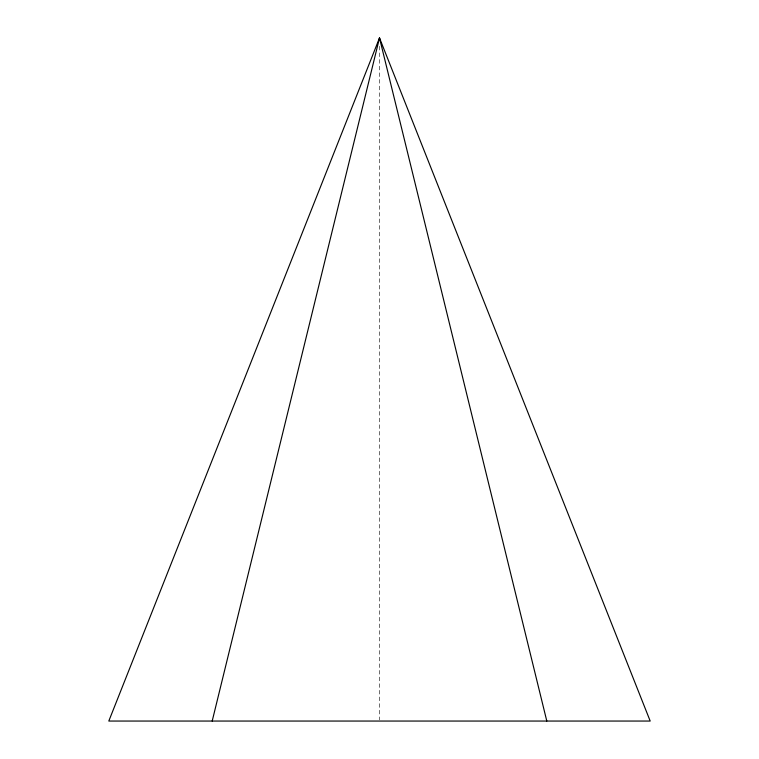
<?xml version="1.0" encoding="UTF-8"?>
<svg xmlns="http://www.w3.org/2000/svg" width="759" height="759" viewBox="0 0 759 759"><rect width="100%" height="100%" fill="white"/><g stroke="black" fill="none" stroke-linecap="round" stroke-linejoin="round"><path stroke-width="0.57" stroke-dasharray="3.79 2.85" d="M379.5 46.252L379.5 719.864"/><path stroke-width="1.14" d="M212.197 721.05L379.5 37.95L650.197 721.05L108.803 721.05L379.5 37.95L546.803 721.05M379.5 37.95L379.5 40.322"/></g></svg>
